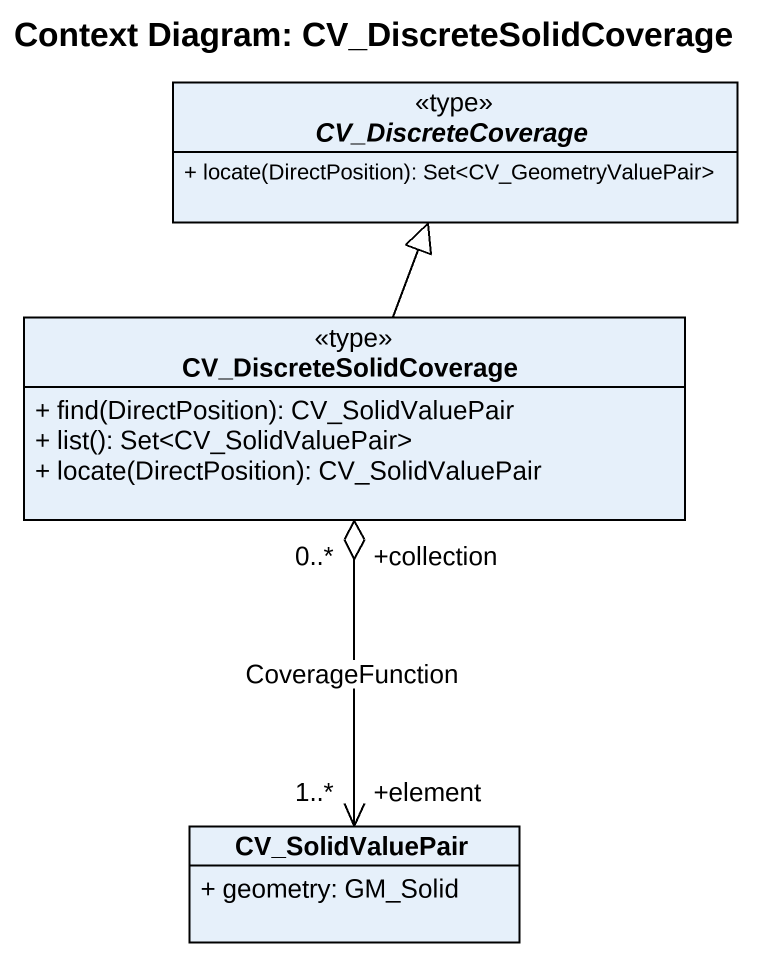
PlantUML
@startuml
title Context Diagram: CV_DiscreteSolidCoverage
hide circle
hide empty members
skinparam classAttributeIconSize 0
abstract class CV_DiscreteCoverage <<type>> {
  + locate(DirectPosition): Set<CV_GeometryValuePair>
}
class CV_DiscreteSolidCoverage <<type>> {
  + find(DirectPosition): CV_SolidValuePair
  + list(): Set<CV_SolidValuePair>
  + locate(DirectPosition): CV_SolidValuePair
}
class CV_SolidValuePair {
  + geometry: GM_Solid
}
CV_DiscreteSolidCoverage -up-|> CV_DiscreteCoverage
CV_SolidValuePair "+element\n1..*" <-up-o "+collection\n0..*" CV_DiscreteSolidCoverage : CoverageFunction
@enduml
